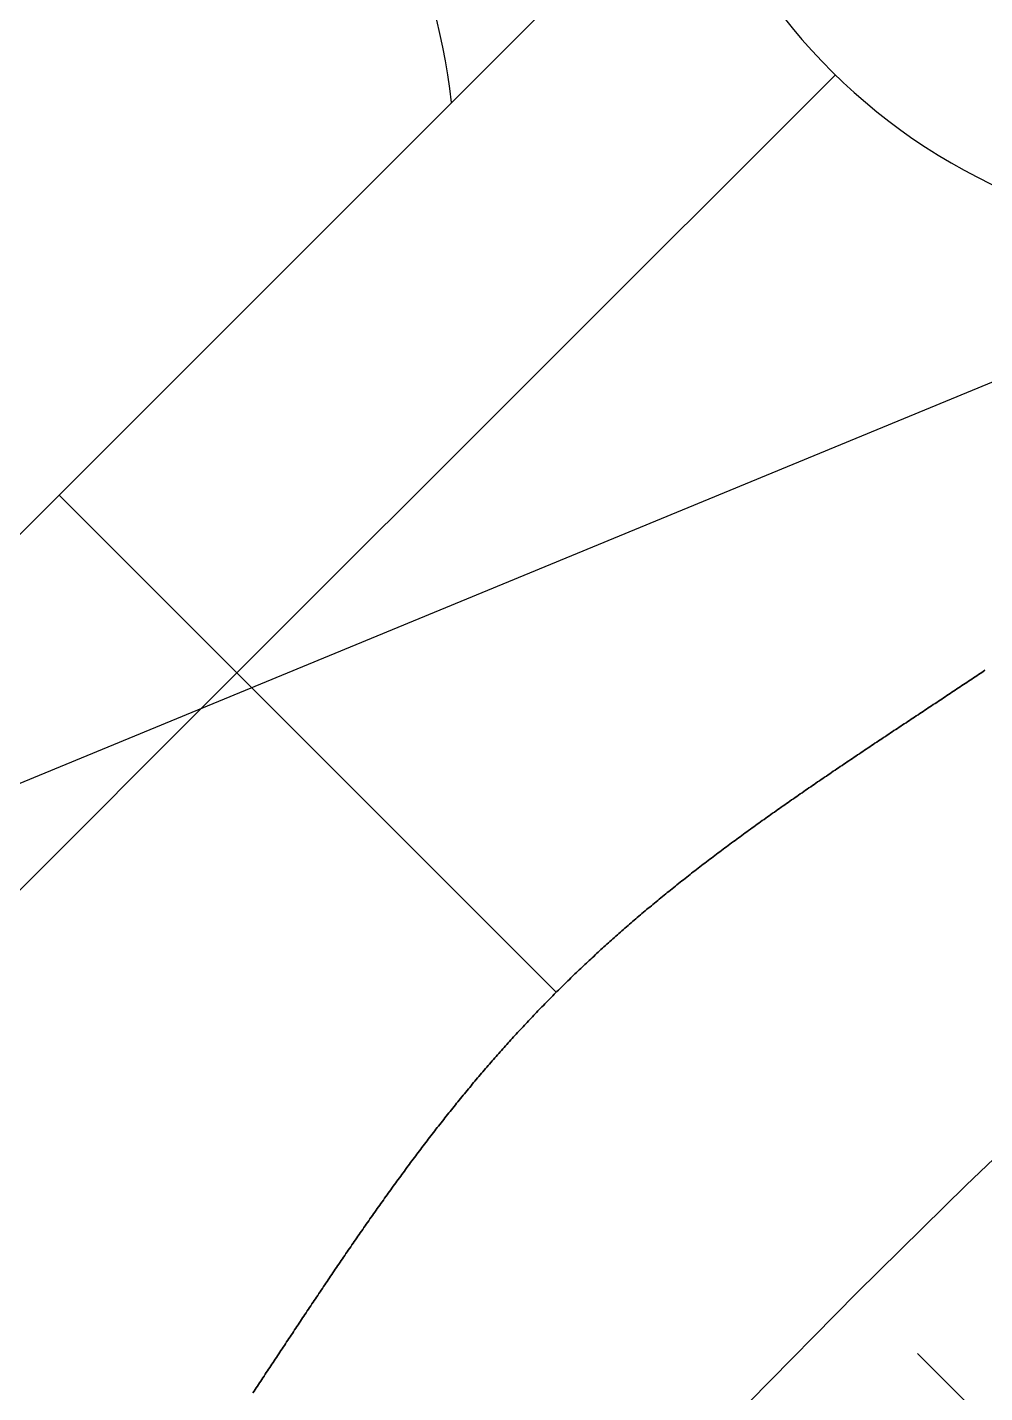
# Model space of a CAD drawing. Extents: x -59 to 146, y -79 to 32.
# Drawn here: x -23.629 to -20.841, y 20.922 to 24.899 of the extents above; entities that cross this region are included whole.
import ezdxf

# ---------------------------------------------------------------- set-up
doc = ezdxf.new("R2010")
doc.units = 0
doc.linetypes.add('CENTER', pattern=[50.8, 31.75, -6.35, 6.35, -6.35])
doc.linetypes.add('DASHED', pattern=[19.05, 12.7, -6.35])
doc.layers.get('0').update_dxf_attribs({"linetype": 'CONTINUOUS'})
doc.layers.add('CENTER', color=1, linetype='CENTER')

msp = doc.modelspace()

# ---------------------------------------------------------------- linework, layer by layer
at = {"color": 7, "linetype": 'CONTINUOUS'}
for p, q in [((-21.684, 25.3885), (-25.3885, 21.684)), ((-23.0186, 23.0186), (-21.2756, 24.7599)), ((-23.5363, 23.5363), (-22.0885, 22.0885, 3.0882)), ((-23.0186, 23.0186), (-24.7599, 21.2756))]:
    msp.add_line(p, q, dxfattribs=at)
at = {"color": 3, "linetype": 'DASHED'}
msp.add_line((-25.7444, 21.8345), (-19.7523, 24.3049), dxfattribs=at)
at = {"color": 7}
for points in [[(-20.8403, 23.0262, -3.0882), (-20.845, 23.023, -3.0882), (-20.8498, 23.0199, -3.0882), (-20.8546, 23.0167, -3.0882), (-20.8593, 23.0135, -3.0882), (-20.8641, 23.0103, -3.0882), (-20.8689, 23.0071, -3.0882), (-20.8737, 23.0039, -3.0882), (-20.8785, 23.0007, -3.0882), (-20.8833, 22.9975, -3.0882), (-20.8882, 22.9942, -3.0882), (-20.893, 22.991, -3.0882), (-20.8978, 22.9878, -3.0882), (-20.9026, 22.9846, -3.0882), (-20.9075, 22.9814, -3.0882), (-20.9123, 22.9782, -3.0882), (-20.9172, 22.9749, -3.0882), (-20.9221, 22.9717, -3.0882), (-20.9269, 22.9685, -3.0882), (-20.9318, 22.9652, -3.0882), (-20.9367, 22.962, -3.0882), (-20.9415, 22.9588, -3.0882), (-20.9464, 22.9555, -3.0882), (-20.9513, 22.9523, -3.0882), (-20.9562, 22.949, -3.0882), (-20.9611, 22.9458, -3.0882), (-20.966, 22.9425, -3.0882), (-20.9709, 22.9393, -3.0882), (-20.9759, 22.936, -3.0882), (-20.9808, 22.9328, -3.0882), (-20.9857, 22.9295, -3.0882), (-20.9906, 22.9262, -3.0882), (-20.9956, 22.923, -3.0882), (-21.0005, 22.9197, -3.0882), (-21.0055, 22.9164, -3.0882), (-21.0104, 22.9131, -3.0882), (-21.0154, 22.9099, -3.0882), (-21.0203, 22.9066, -3.0882), (-21.0253, 22.9033, -3.0882), (-21.0302, 22.9, -3.0882), (-21.0352, 22.8967, -3.0882), (-21.0402, 22.8934, -3.0882), (-21.0452, 22.8901, -3.0882), (-21.0501, 22.8868, -3.0882), (-21.0551, 22.8835, -3.0882), (-21.0601, 22.8802, -3.0882), (-21.0651, 22.8769, -3.0882), (-21.0701, 22.8736, -3.0882), (-21.0751, 22.8703, -3.0882), (-21.0801, 22.867, -3.0882), (-21.0851, 22.8637, -3.0882), (-21.0901, 22.8603, -3.0882), (-21.0951, 22.857, -3.0882), (-21.1001, 22.8537, -3.0882), (-21.1051, 22.8504, -3.0882), (-21.1102, 22.847, -3.0882), (-21.1152, 22.8437, -3.0882), (-21.1202, 22.8404, -3.0882), (-21.1252, 22.837, -3.0882), (-21.1303, 22.8337, -3.0882), (-21.1353, 22.8303, -3.0882), (-21.1403, 22.827, -3.0882), (-21.1454, 22.8236, -3.0882), (-21.1504, 22.8203, -3.0882), (-21.1554, 22.8169, -3.0882), (-21.1605, 22.8135, -3.0882), (-21.1655, 22.8102, -3.0882), (-21.1706, 22.8068, -3.0882), (-21.1756, 22.8034, -3.0882), (-21.1807, 22.8001, -3.0882), (-21.1857, 22.7967, -3.0882), (-21.1908, 22.7933, -3.0882), (-21.1958, 22.7899, -3.0882), (-21.2009, 22.7865, -3.0882), (-21.2059, 22.7832, -3.0882), (-21.211, 22.7798, -3.0882), (-21.216, 22.7764, -3.0882), (-21.2211, 22.773, -3.0882), (-21.2261, 22.7696, -3.0882), (-21.2312, 22.7662, -3.0882), (-21.2363, 22.7628, -3.0882), (-21.2413, 22.7594, -3.0882), (-21.2464, 22.7559, -3.0882), (-21.2515, 22.7525, -3.0882), (-21.2565, 22.7491, -3.0882), (-21.2616, 22.7457, -3.0882), (-21.2666, 22.7423, -3.0882), (-21.2717, 22.7388, -3.0882), (-21.2768, 22.7354, -3.0882), (-21.2818, 22.732, -3.0882), (-21.2869, 22.7285, -3.0882), (-21.292, 22.7251, -3.0882), (-21.297, 22.7217, -3.0882), (-21.3021, 22.7182, -3.0882), (-21.3071, 22.7148, -3.0882), (-21.3122, 22.7113, -3.0882), (-21.3173, 22.7078, -3.0882), (-21.3223, 22.7044, -3.0882), (-21.3274, 22.7009, -3.0882), (-21.3325, 22.6975, -3.0882), (-21.3375, 22.694, -3.0882), (-21.3426, 22.6905, -3.0882), (-21.3476, 22.687, -3.0882), (-21.3527, 22.6836, -3.0882), (-21.3577, 22.6801, -3.0882), (-21.3628, 22.6766, -3.0882), (-21.3678, 22.6731, -3.0882), (-21.3729, 22.6696, -3.0882), (-21.3779, 22.6661, -3.0882), (-21.383, 22.6626, -3.0882), (-21.388, 22.6591, -3.0882), (-21.3931, 22.6556, -3.0882), (-21.3981, 22.6521, -3.0882), (-21.4032, 22.6486, -3.0882), (-21.4082, 22.6451, -3.0882), (-21.4132, 22.6416, -3.0882), (-21.4183, 22.638, -3.0882), (-21.4233, 22.6345, -3.0882), (-21.4283, 22.631, -3.0882), (-21.4334, 22.6275, -3.0882), (-21.4384, 22.6239, -3.0882), (-21.4434, 22.6204, -3.0882), (-21.4484, 22.6169, -3.0882), (-21.4535, 22.6133, -3.0882), (-21.4585, 22.6098, -3.0882), (-21.4635, 22.6062, -3.0882), (-21.4685, 22.6027, -3.0882), (-21.4735, 22.5991, -3.0882), (-21.4785, 22.5955, -3.0882), (-21.4835, 22.592, -3.0882), (-21.4885, 22.5884, -3.0882), (-21.4935, 22.5848, -3.0882), (-21.4985, 22.5812, -3.0882), (-21.5035, 22.5777, -3.0882), (-21.5084, 22.5741, -3.0882), (-21.5134, 22.5705, -3.0882), (-21.5184, 22.5669, -3.0882), (-21.5234, 22.5633, -3.0882), (-21.5283, 22.5597, -3.0882), (-21.5333, 22.5561, -3.0882), (-21.5383, 22.5525, -3.0882), (-21.5432, 22.5489, -3.0882), (-21.5482, 22.5453, -3.0882), (-21.5531, 22.5416, -3.0882), (-21.558, 22.538, -3.0882), (-21.563, 22.5344, -3.0882), (-21.5679, 22.5308, -3.0882), (-21.5728, 22.5271, -3.0882), (-21.5778, 22.5235, -3.0882), (-21.5827, 22.5198, -3.0882), (-21.5876, 22.5162, -3.0882), (-21.5925, 22.5125, -3.0882), (-21.5974, 22.5089, -3.0882), (-21.6023, 22.5052, -3.0882), (-21.6072, 22.5016, -3.0882), (-21.6121, 22.4979, -3.0882), (-21.617, 22.4942, -3.0882), (-21.6218, 22.4906, -3.0882), (-21.6267, 22.4869, -3.0882), (-21.6316, 22.4832, -3.0882), (-21.6364, 22.4795, -3.0882), (-21.6413, 22.4758, -3.0882), (-21.6461, 22.4721, -3.0882), (-21.651, 22.4685, -3.0882), (-21.6558, 22.4648, -3.0882), (-21.6606, 22.4611, -3.0882), (-21.6655, 22.4573, -3.0882), (-21.6703, 22.4536, -3.0882), (-21.6751, 22.4499, -3.0882), (-21.6799, 22.4462, -3.0882), (-21.6847, 22.4425, -3.0882), (-21.6895, 22.4388, -3.0882), (-21.6943, 22.435, -3.0882), (-21.699, 22.4313, -3.0882), (-21.7038, 22.4276, -3.0882), (-21.7086, 22.4238, -3.0882), (-21.7133, 22.4201, -3.0882), (-21.7181, 22.4163, -3.0882), (-21.7228, 22.4126, -3.0882), (-21.7276, 22.4088, -3.0882), (-21.7323, 22.4051, -3.0882), (-21.737, 22.4013, -3.0882), (-21.7417, 22.3975, -3.0882), (-21.7464, 22.3938, -3.0882), (-21.7512, 22.39, -3.0882), (-21.7558, 22.3862, -3.0882), (-21.7605, 22.3824, -3.0882), (-21.7652, 22.3787, -3.0882), (-21.7699, 22.3749, -3.0882), (-21.7745, 22.3711, -3.0882), (-21.7792, 22.3673, -3.0882), (-21.7838, 22.3635, -3.0882), (-21.7885, 22.3597, -3.0882), (-21.7931, 22.3559, -3.0882), (-21.7977, 22.3521, -3.0882), (-21.8023, 22.3483, -3.0882), (-21.807, 22.3444, -3.0882), (-21.8116, 22.3406, -3.0882), (-21.8161, 22.3368, -3.0882), (-21.8207, 22.333, -3.0882), (-21.8253, 22.3291, -3.0882), (-21.8299, 22.3253, -3.0882), (-21.8344, 22.3215, -3.0882), (-21.839, 22.3176, -3.0882), (-21.8435, 22.3138, -3.0882), (-21.848, 22.3099, -3.0882), (-21.8525, 22.3061, -3.0882), (-21.8571, 22.3022, -3.0882), (-21.8616, 22.2984, -3.0882), (-21.8661, 22.2945, -3.0882), (-21.8705, 22.2906, -3.0882), (-21.875, 22.2868, -3.0882), (-21.8795, 22.2829, -3.0882), (-21.8839, 22.279, -3.0882), (-21.8884, 22.2751, -3.0882), (-21.8928, 22.2713, -3.0882), (-21.8973, 22.2674, -3.0882), (-21.9017, 22.2635, -3.0882), (-21.9061, 22.2596, -3.0882), (-21.9105, 22.2557, -3.0882), (-21.9149, 22.2518, -3.0882), (-21.9193, 22.2479, -3.0882), (-21.9236, 22.244, -3.0882), (-21.928, 22.2401, -3.0882), (-21.9324, 22.2362, -3.0882), (-21.9367, 22.2323, -3.0882), (-21.941, 22.2284, -3.0882), (-21.9454, 22.2245, -3.0882), (-21.9497, 22.2206, -3.0882), (-21.954, 22.2167, -3.0882), (-21.9583, 22.2128, -3.0882), (-21.9626, 22.2088, -3.0882), (-21.9669, 22.2049, -3.0882), (-21.9711, 22.201, -3.0882), (-21.9754, 22.1971, -3.0882), (-21.9796, 22.1931, -3.0882), (-21.9839, 22.1892, -3.0882), (-21.9881, 22.1853, -3.0882), (-21.9923, 22.1814, -3.0882), (-21.9965, 22.1774, -3.0882), (-22.0007, 22.1735, -3.0882), (-22.0049, 22.1695, -3.0882), (-22.0091, 22.1656, -3.0882), (-22.0133, 22.1617, -3.0882), (-22.0174, 22.1577, -3.0882), (-22.0216, 22.1538, -3.0882), (-22.0257, 22.1498, -3.0882), (-22.0298, 22.1459, -3.0882), (-22.034, 22.1419, -3.0882), (-22.0381, 22.138, -3.0882), (-22.0422, 22.134, -3.0882), (-22.0462, 22.1301, -3.0882), (-22.0503, 22.1261, -3.0882), (-22.0544, 22.1222, -3.0882), (-22.0584, 22.1182, -3.0882), (-22.0625, 22.1142, -3.0882), (-22.0665, 22.1103, -3.0882), (-22.0705, 22.1063, -3.0882), (-22.0745, 22.1024, -3.0882), (-22.0785, 22.0984, -3.0882), (-22.0825, 22.0944, -3.0882), (-22.0865, 22.0905, -3.0882), (-22.0905, 22.0865, -3.0882), (-22.0944, 22.0825, -3.0882), (-22.0984, 22.0785, -3.0882), (-22.1024, 22.0745, -3.0882), (-22.1063, 22.0705, -3.0882), (-22.1103, 22.0665, -3.0882), (-22.1142, 22.0625, -3.0882), (-22.1182, 22.0584, -3.0882), (-22.1222, 22.0544, -3.0882), (-22.1261, 22.0503, -3.0882), (-22.1301, 22.0462, -3.0882), (-22.134, 22.0422, -3.0882), (-22.138, 22.0381, -3.0882), (-22.1419, 22.034, -3.0882), (-22.1459, 22.0298, -3.0882), (-22.1498, 22.0257, -3.0882), (-22.1538, 22.0216, -3.0882), (-22.1577, 22.0174, -3.0882), (-22.1617, 22.0133, -3.0882), (-22.1656, 22.0091, -3.0882), (-22.1695, 22.0049, -3.0882), (-22.1735, 22.0007, -3.0882), (-22.1774, 21.9965, -3.0882), (-22.1814, 21.9923, -3.0882), (-22.1853, 21.9881, -3.0882), (-22.1892, 21.9839, -3.0882), (-22.1931, 21.9796, -3.0882), (-22.1971, 21.9754, -3.0882), (-22.201, 21.9711, -3.0882), (-22.2049, 21.9669, -3.0882), (-22.2088, 21.9626, -3.0882), (-22.2128, 21.9583, -3.0882), (-22.2167, 21.954, -3.0882), (-22.2206, 21.9497, -3.0882), (-22.2245, 21.9454, -3.0882), (-22.2284, 21.941, -3.0882), (-22.2323, 21.9367, -3.0882), (-22.2362, 21.9324, -3.0882), (-22.2401, 21.928, -3.0882), (-22.244, 21.9236, -3.0882), (-22.2479, 21.9193, -3.0882), (-22.2518, 21.9149, -3.0882), (-22.2557, 21.9105, -3.0882), (-22.2596, 21.9061, -3.0882), (-22.2635, 21.9017, -3.0882), (-22.2674, 21.8973, -3.0882), (-22.2713, 21.8928, -3.0882), (-22.2751, 21.8884, -3.0882), (-22.279, 21.8839, -3.0882), (-22.2829, 21.8795, -3.0882), (-22.2868, 21.875, -3.0882), (-22.2906, 21.8705, -3.0882), (-22.2945, 21.8661, -3.0882), (-22.2984, 21.8616, -3.0882), (-22.3022, 21.8571, -3.0882), (-22.3061, 21.8525, -3.0882), (-22.3099, 21.848, -3.0882), (-22.3138, 21.8435, -3.0882), (-22.3176, 21.839, -3.0882), (-22.3215, 21.8344, -3.0882), (-22.3253, 21.8299, -3.0882), (-22.3291, 21.8253, -3.0882), (-22.333, 21.8207, -3.0882), (-22.3368, 21.8161, -3.0882), (-22.3406, 21.8116, -3.0882), (-22.3444, 21.807, -3.0882), (-22.3483, 21.8023, -3.0882), (-22.3521, 21.7977, -3.0882), (-22.3559, 21.7931, -3.0882), (-22.3597, 21.7885, -3.0882), (-22.3635, 21.7838, -3.0882), (-22.3673, 21.7792, -3.0882), (-22.3711, 21.7745, -3.0882), (-22.3749, 21.7699, -3.0882), (-22.3787, 21.7652, -3.0882), (-22.3824, 21.7605, -3.0882), (-22.3862, 21.7558, -3.0882), (-22.39, 21.7512, -3.0882), (-22.3938, 21.7464, -3.0882), (-22.3975, 21.7417, -3.0882), (-22.4013, 21.737, -3.0882), (-22.4051, 21.7323, -3.0882), (-22.4088, 21.7276, -3.0882), (-22.4126, 21.7228, -3.0882), (-22.4163, 21.7181, -3.0882), (-22.4201, 21.7133, -3.0882), (-22.4238, 21.7086, -3.0882), (-22.4276, 21.7038, -3.0882), (-22.4313, 21.699, -3.0882), (-22.435, 21.6943, -3.0882), (-22.4388, 21.6895, -3.0882), (-22.4425, 21.6847, -3.0882), (-22.4462, 21.6799, -3.0882), (-22.4499, 21.6751, -3.0882), (-22.4536, 21.6703, -3.0882), (-22.4573, 21.6655, -3.0882), (-22.4611, 21.6606, -3.0882), (-22.4648, 21.6558, -3.0882), (-22.4685, 21.651, -3.0882), (-22.4721, 21.6461, -3.0882), (-22.4758, 21.6413, -3.0882), (-22.4795, 21.6364, -3.0882), (-22.4832, 21.6316, -3.0882), (-22.4869, 21.6267, -3.0882), (-22.4906, 21.6218, -3.0882), (-22.4942, 21.617, -3.0882), (-22.4979, 21.6121, -3.0882), (-22.5016, 21.6072, -3.0882), (-22.5052, 21.6023, -3.0882), (-22.5089, 21.5974, -3.0882), (-22.5125, 21.5925, -3.0882), (-22.5162, 21.5876, -3.0882), (-22.5198, 21.5827, -3.0882), (-22.5235, 21.5778, -3.0882), (-22.5271, 21.5728, -3.0882), (-22.5308, 21.5679, -3.0882), (-22.5344, 21.563, -3.0882), (-22.538, 21.558, -3.0882), (-22.5416, 21.5531, -3.0882), (-22.5453, 21.5482, -3.0882), (-22.5489, 21.5432, -3.0882), (-22.5525, 21.5383, -3.0882), (-22.5561, 21.5333, -3.0882), (-22.5597, 21.5283, -3.0882), (-22.5633, 21.5234, -3.0882), (-22.5669, 21.5184, -3.0882), (-22.5705, 21.5134, -3.0882), (-22.5741, 21.5084, -3.0882), (-22.5777, 21.5035, -3.0882), (-22.5812, 21.4985, -3.0882), (-22.5848, 21.4935, -3.0882), (-22.5884, 21.4885, -3.0882), (-22.592, 21.4835, -3.0882), (-22.5955, 21.4785, -3.0882), (-22.5991, 21.4735, -3.0882), (-22.6027, 21.4685, -3.0882), (-22.6062, 21.4635, -3.0882), (-22.6098, 21.4585, -3.0882), (-22.6133, 21.4535, -3.0882), (-22.6169, 21.4484, -3.0882), (-22.6204, 21.4434, -3.0882), (-22.6239, 21.4384, -3.0882), (-22.6275, 21.4334, -3.0882), (-22.631, 21.4283, -3.0882), (-22.6345, 21.4233, -3.0882), (-22.638, 21.4183, -3.0882), (-22.6416, 21.4132, -3.0882), (-22.6451, 21.4082, -3.0882), (-22.6486, 21.4032, -3.0882), (-22.6521, 21.3981, -3.0882), (-22.6556, 21.3931, -3.0882), (-22.6591, 21.388, -3.0882), (-22.6626, 21.383, -3.0882), (-22.6661, 21.3779, -3.0882), (-22.6696, 21.3729, -3.0882), (-22.6731, 21.3678, -3.0882), (-22.6766, 21.3628, -3.0882), (-22.6801, 21.3577, -3.0882), (-22.6836, 21.3527, -3.0882), (-22.687, 21.3476, -3.0882), (-22.6905, 21.3426, -3.0882), (-22.694, 21.3375, -3.0882), (-22.6975, 21.3325, -3.0882), (-22.7009, 21.3274, -3.0882), (-22.7044, 21.3223, -3.0882), (-22.7078, 21.3173, -3.0882), (-22.7113, 21.3122, -3.0882), (-22.7148, 21.3071, -3.0882), (-22.7182, 21.3021, -3.0882), (-22.7217, 21.297, -3.0882), (-22.7251, 21.292, -3.0882), (-22.7285, 21.2869, -3.0882), (-22.732, 21.2818, -3.0882), (-22.7354, 21.2768, -3.0882), (-22.7388, 21.2717, -3.0882), (-22.7423, 21.2666, -3.0882), (-22.7457, 21.2616, -3.0882), (-22.7491, 21.2565, -3.0882), (-22.7525, 21.2515, -3.0882), (-22.7559, 21.2464, -3.0882), (-22.7594, 21.2413, -3.0882), (-22.7628, 21.2363, -3.0882), (-22.7662, 21.2312, -3.0882), (-22.7696, 21.2261, -3.0882), (-22.773, 21.2211, -3.0882), (-22.7764, 21.216, -3.0882), (-22.7798, 21.211, -3.0882), (-22.7832, 21.2059, -3.0882), (-22.7865, 21.2009, -3.0882), (-22.7899, 21.1958, -3.0882), (-22.7933, 21.1908, -3.0882), (-22.7967, 21.1857, -3.0882), (-22.8001, 21.1807, -3.0882), (-22.8034, 21.1756, -3.0882), (-22.8068, 21.1706, -3.0882), (-22.8102, 21.1655, -3.0882), (-22.8135, 21.1605, -3.0882), (-22.8169, 21.1554, -3.0882), (-22.8203, 21.1504, -3.0882), (-22.8236, 21.1454, -3.0882), (-22.827, 21.1403, -3.0882), (-22.8303, 21.1353, -3.0882), (-22.8337, 21.1303, -3.0882), (-22.837, 21.1252, -3.0882), (-22.8404, 21.1202, -3.0882), (-22.8437, 21.1152, -3.0882), (-22.847, 21.1102, -3.0882), (-22.8504, 21.1051, -3.0882), (-22.8537, 21.1001, -3.0882), (-22.857, 21.0951, -3.0882), (-22.8603, 21.0901, -3.0882), (-22.8637, 21.0851, -3.0882), (-22.867, 21.0801, -3.0882), (-22.8703, 21.0751, -3.0882), (-22.8736, 21.0701, -3.0882), (-22.8769, 21.0651, -3.0882), (-22.8802, 21.0601, -3.0882), (-22.8835, 21.0551, -3.0882), (-22.8868, 21.0501, -3.0882), (-22.8901, 21.0452, -3.0882), (-22.8934, 21.0402, -3.0882), (-22.8967, 21.0352, -3.0882), (-22.9, 21.0302, -3.0882), (-22.9033, 21.0253, -3.0882), (-22.9066, 21.0203, -3.0882), (-22.9099, 21.0154, -3.0882), (-22.9131, 21.0104, -3.0882), (-22.9164, 21.0055, -3.0882), (-22.9197, 21.0005, -3.0882), (-22.923, 20.9956, -3.0882), (-22.9262, 20.9906, -3.0882), (-22.9295, 20.9857, -3.0882), (-22.9328, 20.9808, -3.0882), (-22.936, 20.9759, -3.0882), (-22.9393, 20.9709, -3.0882), (-22.9425, 20.966, -3.0882), (-22.9458, 20.9611, -3.0882), (-22.949, 20.9562, -3.0882), (-22.9523, 20.9513, -3.0882), (-22.9555, 20.9464, -3.0882), (-22.9588, 20.9415, -3.0882), (-22.962, 20.9367, -3.0882), (-22.9652, 20.9318, -3.0882), (-22.9685, 20.9269, -3.0882), (-22.9717, 20.9221, -3.0882)], [(-22.9717, 20.9221, 3.0882), (-22.9685, 20.9269, 3.0882), (-22.9652, 20.9318, 3.0882), (-22.962, 20.9367, 3.0882), (-22.9588, 20.9415, 3.0882), (-22.9555, 20.9464, 3.0882), (-22.9523, 20.9513, 3.0882), (-22.949, 20.9562, 3.0882), (-22.9458, 20.9611, 3.0882), (-22.9425, 20.966, 3.0882), (-22.9393, 20.9709, 3.0882), (-22.936, 20.9759, 3.0882), (-22.9328, 20.9808, 3.0882), (-22.9295, 20.9857, 3.0882), (-22.9262, 20.9906, 3.0882), (-22.923, 20.9956, 3.0882), (-22.9197, 21.0005, 3.0882), (-22.9164, 21.0055, 3.0882), (-22.9131, 21.0104, 3.0882), (-22.9099, 21.0154, 3.0882), (-22.9066, 21.0203, 3.0882), (-22.9033, 21.0253, 3.0882), (-22.9, 21.0302, 3.0882), (-22.8967, 21.0352, 3.0882), (-22.8934, 21.0402, 3.0882), (-22.8901, 21.0452, 3.0882), (-22.8868, 21.0501, 3.0882), (-22.8835, 21.0551, 3.0882), (-22.8802, 21.0601, 3.0882), (-22.8769, 21.0651, 3.0882), (-22.8736, 21.0701, 3.0882), (-22.8703, 21.0751, 3.0882), (-22.867, 21.0801, 3.0882), (-22.8637, 21.0851, 3.0882), (-22.8603, 21.0901, 3.0882), (-22.857, 21.0951, 3.0882), (-22.8537, 21.1001, 3.0882), (-22.8504, 21.1051, 3.0882), (-22.847, 21.1102, 3.0882), (-22.8437, 21.1152, 3.0882), (-22.8404, 21.1202, 3.0882), (-22.837, 21.1252, 3.0882), (-22.8337, 21.1303, 3.0882), (-22.8303, 21.1353, 3.0882), (-22.827, 21.1403, 3.0882), (-22.8236, 21.1454, 3.0882), (-22.8203, 21.1504, 3.0882), (-22.8169, 21.1554, 3.0882), (-22.8135, 21.1605, 3.0882), (-22.8102, 21.1655, 3.0882), (-22.8068, 21.1706, 3.0882), (-22.8034, 21.1756, 3.0882), (-22.8001, 21.1807, 3.0882), (-22.7967, 21.1857, 3.0882), (-22.7933, 21.1908, 3.0882), (-22.7899, 21.1958, 3.0882), (-22.7865, 21.2009, 3.0882), (-22.7832, 21.2059, 3.0882), (-22.7798, 21.211, 3.0882), (-22.7764, 21.216, 3.0882), (-22.773, 21.2211, 3.0882), (-22.7696, 21.2261, 3.0882), (-22.7662, 21.2312, 3.0882), (-22.7628, 21.2363, 3.0882), (-22.7594, 21.2413, 3.0882), (-22.7559, 21.2464, 3.0882), (-22.7525, 21.2515, 3.0882), (-22.7491, 21.2565, 3.0882), (-22.7457, 21.2616, 3.0882), (-22.7423, 21.2666, 3.0882), (-22.7388, 21.2717, 3.0882), (-22.7354, 21.2768, 3.0882), (-22.732, 21.2818, 3.0882), (-22.7285, 21.2869, 3.0882), (-22.7251, 21.292, 3.0882), (-22.7217, 21.297, 3.0882), (-22.7182, 21.3021, 3.0882), (-22.7148, 21.3071, 3.0882), (-22.7113, 21.3122, 3.0882), (-22.7078, 21.3173, 3.0882), (-22.7044, 21.3223, 3.0882), (-22.7009, 21.3274, 3.0882), (-22.6975, 21.3325, 3.0882), (-22.694, 21.3375, 3.0882), (-22.6905, 21.3426, 3.0882), (-22.687, 21.3476, 3.0882), (-22.6836, 21.3527, 3.0882), (-22.6801, 21.3577, 3.0882), (-22.6766, 21.3628, 3.0882), (-22.6731, 21.3678, 3.0882), (-22.6696, 21.3729, 3.0882), (-22.6661, 21.3779, 3.0882), (-22.6626, 21.383, 3.0882), (-22.6591, 21.388, 3.0882), (-22.6556, 21.3931, 3.0882), (-22.6521, 21.3981, 3.0882), (-22.6486, 21.4032, 3.0882), (-22.6451, 21.4082, 3.0882), (-22.6416, 21.4132, 3.0882), (-22.638, 21.4183, 3.0882), (-22.6345, 21.4233, 3.0882), (-22.631, 21.4283, 3.0882), (-22.6275, 21.4334, 3.0882), (-22.6239, 21.4384, 3.0882), (-22.6204, 21.4434, 3.0882), (-22.6169, 21.4484, 3.0882), (-22.6133, 21.4535, 3.0882), (-22.6098, 21.4585, 3.0882), (-22.6062, 21.4635, 3.0882), (-22.6027, 21.4685, 3.0882), (-22.5991, 21.4735, 3.0882), (-22.5955, 21.4785, 3.0882), (-22.592, 21.4835, 3.0882), (-22.5884, 21.4885, 3.0882), (-22.5848, 21.4935, 3.0882), (-22.5812, 21.4985, 3.0882), (-22.5777, 21.5035, 3.0882), (-22.5741, 21.5084, 3.0882), (-22.5705, 21.5134, 3.0882), (-22.5669, 21.5184, 3.0882), (-22.5633, 21.5234, 3.0882), (-22.5597, 21.5283, 3.0882), (-22.5561, 21.5333, 3.0882), (-22.5525, 21.5383, 3.0882), (-22.5489, 21.5432, 3.0882), (-22.5453, 21.5482, 3.0882), (-22.5416, 21.5531, 3.0882), (-22.538, 21.558, 3.0882), (-22.5344, 21.563, 3.0882), (-22.5308, 21.5679, 3.0882), (-22.5271, 21.5728, 3.0882), (-22.5235, 21.5778, 3.0882), (-22.5198, 21.5827, 3.0882), (-22.5162, 21.5876, 3.0882), (-22.5125, 21.5925, 3.0882), (-22.5089, 21.5974, 3.0882), (-22.5052, 21.6023, 3.0882), (-22.5016, 21.6072, 3.0882), (-22.4979, 21.6121, 3.0882), (-22.4942, 21.617, 3.0882), (-22.4906, 21.6218, 3.0882), (-22.4869, 21.6267, 3.0882), (-22.4832, 21.6316, 3.0882), (-22.4795, 21.6364, 3.0882), (-22.4758, 21.6413, 3.0882), (-22.4721, 21.6461, 3.0882), (-22.4685, 21.651, 3.0882), (-22.4648, 21.6558, 3.0882), (-22.4611, 21.6606, 3.0882), (-22.4573, 21.6655, 3.0882), (-22.4536, 21.6703, 3.0882), (-22.4499, 21.6751, 3.0882), (-22.4462, 21.6799, 3.0882), (-22.4425, 21.6847, 3.0882), (-22.4388, 21.6895, 3.0882), (-22.435, 21.6943, 3.0882), (-22.4313, 21.699, 3.0882), (-22.4276, 21.7038, 3.0882), (-22.4238, 21.7086, 3.0882), (-22.4201, 21.7133, 3.0882), (-22.4163, 21.7181, 3.0882), (-22.4126, 21.7228, 3.0882), (-22.4088, 21.7276, 3.0882), (-22.4051, 21.7323, 3.0882), (-22.4013, 21.737, 3.0882), (-22.3975, 21.7417, 3.0882), (-22.3938, 21.7464, 3.0882), (-22.39, 21.7512, 3.0882), (-22.3862, 21.7558, 3.0882), (-22.3824, 21.7605, 3.0882), (-22.3787, 21.7652, 3.0882), (-22.3749, 21.7699, 3.0882), (-22.3711, 21.7745, 3.0882), (-22.3673, 21.7792, 3.0882), (-22.3635, 21.7838, 3.0882), (-22.3597, 21.7885, 3.0882), (-22.3559, 21.7931, 3.0882), (-22.3521, 21.7977, 3.0882), (-22.3483, 21.8023, 3.0882), (-22.3444, 21.807, 3.0882), (-22.3406, 21.8116, 3.0882), (-22.3368, 21.8161, 3.0882), (-22.333, 21.8207, 3.0882), (-22.3291, 21.8253, 3.0882), (-22.3253, 21.8299, 3.0882), (-22.3215, 21.8344, 3.0882), (-22.3176, 21.839, 3.0882), (-22.3138, 21.8435, 3.0882), (-22.3099, 21.848, 3.0882), (-22.3061, 21.8525, 3.0882), (-22.3022, 21.8571, 3.0882), (-22.2984, 21.8616, 3.0882), (-22.2945, 21.8661, 3.0882), (-22.2906, 21.8705, 3.0882), (-22.2868, 21.875, 3.0882), (-22.2829, 21.8795, 3.0882), (-22.279, 21.8839, 3.0882), (-22.2751, 21.8884, 3.0882), (-22.2713, 21.8928, 3.0882), (-22.2674, 21.8973, 3.0882), (-22.2635, 21.9017, 3.0882), (-22.2596, 21.9061, 3.0882), (-22.2557, 21.9105, 3.0882), (-22.2518, 21.9149, 3.0882), (-22.2479, 21.9193, 3.0882), (-22.244, 21.9236, 3.0882), (-22.2401, 21.928, 3.0882), (-22.2362, 21.9324, 3.0882), (-22.2323, 21.9367, 3.0882), (-22.2284, 21.941, 3.0882), (-22.2245, 21.9454, 3.0882), (-22.2206, 21.9497, 3.0882), (-22.2167, 21.954, 3.0882), (-22.2128, 21.9583, 3.0882), (-22.2088, 21.9626, 3.0882), (-22.2049, 21.9669, 3.0882), (-22.201, 21.9711, 3.0882), (-22.1971, 21.9754, 3.0882), (-22.1931, 21.9796, 3.0882), (-22.1892, 21.9839, 3.0882), (-22.1853, 21.9881, 3.0882), (-22.1814, 21.9923, 3.0882), (-22.1774, 21.9965, 3.0882), (-22.1735, 22.0007, 3.0882), (-22.1695, 22.0049, 3.0882), (-22.1656, 22.0091, 3.0882), (-22.1617, 22.0133, 3.0882), (-22.1577, 22.0174, 3.0882), (-22.1538, 22.0216, 3.0882), (-22.1498, 22.0257, 3.0882), (-22.1459, 22.0298, 3.0882), (-22.1419, 22.034, 3.0882), (-22.138, 22.0381, 3.0882), (-22.134, 22.0422, 3.0882), (-22.1301, 22.0462, 3.0882), (-22.1261, 22.0503, 3.0882), (-22.1222, 22.0544, 3.0882), (-22.1182, 22.0584, 3.0882), (-22.1142, 22.0625, 3.0882), (-22.1103, 22.0665, 3.0882), (-22.1063, 22.0705, 3.0882), (-22.1024, 22.0745, 3.0882), (-22.0984, 22.0785, 3.0882), (-22.0944, 22.0825, 3.0882), (-22.0905, 22.0865, 3.0882), (-22.0865, 22.0905, 3.0882), (-22.0825, 22.0944, 3.0882), (-22.0785, 22.0984, 3.0882), (-22.0745, 22.1024, 3.0882), (-22.0705, 22.1063, 3.0882), (-22.0665, 22.1103, 3.0882), (-22.0625, 22.1142, 3.0882), (-22.0584, 22.1182, 3.0882), (-22.0544, 22.1222, 3.0882), (-22.0503, 22.1261, 3.0882), (-22.0462, 22.1301, 3.0882), (-22.0422, 22.134, 3.0882), (-22.0381, 22.138, 3.0882), (-22.034, 22.1419, 3.0882), (-22.0298, 22.1459, 3.0882), (-22.0257, 22.1498, 3.0882), (-22.0216, 22.1538, 3.0882), (-22.0174, 22.1577, 3.0882), (-22.0133, 22.1617, 3.0882), (-22.0091, 22.1656, 3.0882), (-22.0049, 22.1695, 3.0882), (-22.0007, 22.1735, 3.0882), (-21.9965, 22.1774, 3.0882), (-21.9923, 22.1814, 3.0882), (-21.9881, 22.1853, 3.0882), (-21.9839, 22.1892, 3.0882), (-21.9796, 22.1931, 3.0882), (-21.9754, 22.1971, 3.0882), (-21.9711, 22.201, 3.0882), (-21.9669, 22.2049, 3.0882), (-21.9626, 22.2088, 3.0882), (-21.9583, 22.2128, 3.0882), (-21.954, 22.2167, 3.0882), (-21.9497, 22.2206, 3.0882), (-21.9454, 22.2245, 3.0882), (-21.941, 22.2284, 3.0882), (-21.9367, 22.2323, 3.0882), (-21.9324, 22.2362, 3.0882), (-21.928, 22.2401, 3.0882), (-21.9236, 22.244, 3.0882), (-21.9193, 22.2479, 3.0882), (-21.9149, 22.2518, 3.0882), (-21.9105, 22.2557, 3.0882), (-21.9061, 22.2596, 3.0882), (-21.9017, 22.2635, 3.0882), (-21.8973, 22.2674, 3.0882), (-21.8928, 22.2713, 3.0882), (-21.8884, 22.2751, 3.0882), (-21.8839, 22.279, 3.0882), (-21.8795, 22.2829, 3.0882), (-21.875, 22.2868, 3.0882), (-21.8705, 22.2906, 3.0882), (-21.8661, 22.2945, 3.0882), (-21.8616, 22.2984, 3.0882), (-21.8571, 22.3022, 3.0882), (-21.8525, 22.3061, 3.0882), (-21.848, 22.3099, 3.0882), (-21.8435, 22.3138, 3.0882), (-21.839, 22.3176, 3.0882), (-21.8344, 22.3215, 3.0882), (-21.8299, 22.3253, 3.0882), (-21.8253, 22.3291, 3.0882), (-21.8207, 22.333, 3.0882), (-21.8161, 22.3368, 3.0882), (-21.8116, 22.3406, 3.0882), (-21.807, 22.3444, 3.0882), (-21.8023, 22.3483, 3.0882), (-21.7977, 22.3521, 3.0882), (-21.7931, 22.3559, 3.0882), (-21.7885, 22.3597, 3.0882), (-21.7838, 22.3635, 3.0882), (-21.7792, 22.3673, 3.0882), (-21.7745, 22.3711, 3.0882), (-21.7699, 22.3749, 3.0882), (-21.7652, 22.3787, 3.0882), (-21.7605, 22.3824, 3.0882), (-21.7558, 22.3862, 3.0882), (-21.7512, 22.39, 3.0882), (-21.7464, 22.3938, 3.0882), (-21.7417, 22.3975, 3.0882), (-21.737, 22.4013, 3.0882), (-21.7323, 22.4051, 3.0882), (-21.7276, 22.4088, 3.0882), (-21.7228, 22.4126, 3.0882), (-21.7181, 22.4163, 3.0882), (-21.7133, 22.4201, 3.0882), (-21.7086, 22.4238, 3.0882), (-21.7038, 22.4276, 3.0882), (-21.699, 22.4313, 3.0882), (-21.6943, 22.435, 3.0882), (-21.6895, 22.4388, 3.0882), (-21.6847, 22.4425, 3.0882), (-21.6799, 22.4462, 3.0882), (-21.6751, 22.4499, 3.0882), (-21.6703, 22.4536, 3.0882), (-21.6655, 22.4573, 3.0882), (-21.6606, 22.4611, 3.0882), (-21.6558, 22.4648, 3.0882), (-21.651, 22.4685, 3.0882), (-21.6461, 22.4721, 3.0882), (-21.6413, 22.4758, 3.0882), (-21.6364, 22.4795, 3.0882), (-21.6316, 22.4832, 3.0882), (-21.6267, 22.4869, 3.0882), (-21.6218, 22.4906, 3.0882), (-21.617, 22.4942, 3.0882), (-21.6121, 22.4979, 3.0882), (-21.6072, 22.5016, 3.0882), (-21.6023, 22.5052, 3.0882), (-21.5974, 22.5089, 3.0882), (-21.5925, 22.5125, 3.0882), (-21.5876, 22.5162, 3.0882), (-21.5827, 22.5198, 3.0882), (-21.5778, 22.5235, 3.0882), (-21.5728, 22.5271, 3.0882), (-21.5679, 22.5308, 3.0882), (-21.563, 22.5344, 3.0882), (-21.558, 22.538, 3.0882), (-21.5531, 22.5416, 3.0882), (-21.5482, 22.5453, 3.0882), (-21.5432, 22.5489, 3.0882), (-21.5383, 22.5525, 3.0882), (-21.5333, 22.5561, 3.0882), (-21.5283, 22.5597, 3.0882), (-21.5234, 22.5633, 3.0882), (-21.5184, 22.5669, 3.0882), (-21.5134, 22.5705, 3.0882), (-21.5084, 22.5741, 3.0882), (-21.5035, 22.5777, 3.0882), (-21.4985, 22.5812, 3.0882), (-21.4935, 22.5848, 3.0882), (-21.4885, 22.5884, 3.0882), (-21.4835, 22.592, 3.0882), (-21.4785, 22.5955, 3.0882), (-21.4735, 22.5991, 3.0882), (-21.4685, 22.6027, 3.0882), (-21.4635, 22.6062, 3.0882), (-21.4585, 22.6098, 3.0882), (-21.4535, 22.6133, 3.0882), (-21.4484, 22.6169, 3.0882), (-21.4434, 22.6204, 3.0882), (-21.4384, 22.6239, 3.0882), (-21.4334, 22.6275, 3.0882), (-21.4283, 22.631, 3.0882), (-21.4233, 22.6345, 3.0882), (-21.4183, 22.638, 3.0882), (-21.4132, 22.6416, 3.0882), (-21.4082, 22.6451, 3.0882), (-21.4032, 22.6486, 3.0882), (-21.3981, 22.6521, 3.0882), (-21.3931, 22.6556, 3.0882), (-21.388, 22.6591, 3.0882), (-21.383, 22.6626, 3.0882), (-21.3779, 22.6661, 3.0882), (-21.3729, 22.6696, 3.0882), (-21.3678, 22.6731, 3.0882), (-21.3628, 22.6766, 3.0882), (-21.3577, 22.6801, 3.0882), (-21.3527, 22.6836, 3.0882), (-21.3476, 22.687, 3.0882), (-21.3426, 22.6905, 3.0882), (-21.3375, 22.694, 3.0882), (-21.3325, 22.6975, 3.0882), (-21.3274, 22.7009, 3.0882), (-21.3223, 22.7044, 3.0882), (-21.3173, 22.7078, 3.0882), (-21.3122, 22.7113, 3.0882), (-21.3071, 22.7148, 3.0882), (-21.3021, 22.7182, 3.0882), (-21.297, 22.7217, 3.0882), (-21.292, 22.7251, 3.0882), (-21.2869, 22.7285, 3.0882), (-21.2818, 22.732, 3.0882), (-21.2768, 22.7354, 3.0882), (-21.2717, 22.7388, 3.0882), (-21.2666, 22.7423, 3.0882), (-21.2616, 22.7457, 3.0882), (-21.2565, 22.7491, 3.0882), (-21.2515, 22.7525, 3.0882), (-21.2464, 22.7559, 3.0882), (-21.2413, 22.7594, 3.0882), (-21.2363, 22.7628, 3.0882), (-21.2312, 22.7662, 3.0882), (-21.2261, 22.7696, 3.0882), (-21.2211, 22.773, 3.0882), (-21.216, 22.7764, 3.0882), (-21.211, 22.7798, 3.0882), (-21.2059, 22.7832, 3.0882), (-21.2009, 22.7865, 3.0882), (-21.1958, 22.7899, 3.0882), (-21.1908, 22.7933, 3.0882), (-21.1857, 22.7967, 3.0882), (-21.1807, 22.8001, 3.0882), (-21.1756, 22.8034, 3.0882), (-21.1706, 22.8068, 3.0882), (-21.1655, 22.8102, 3.0882), (-21.1605, 22.8135, 3.0882), (-21.1554, 22.8169, 3.0882), (-21.1504, 22.8203, 3.0882), (-21.1454, 22.8236, 3.0882), (-21.1403, 22.827, 3.0882), (-21.1353, 22.8303, 3.0882), (-21.1303, 22.8337, 3.0882), (-21.1252, 22.837, 3.0882), (-21.1202, 22.8404, 3.0882), (-21.1152, 22.8437, 3.0882), (-21.1102, 22.847, 3.0882), (-21.1051, 22.8504, 3.0882), (-21.1001, 22.8537, 3.0882), (-21.0951, 22.857, 3.0882), (-21.0901, 22.8603, 3.0882), (-21.0851, 22.8637, 3.0882), (-21.0801, 22.867, 3.0882), (-21.0751, 22.8703, 3.0882), (-21.0701, 22.8736, 3.0882), (-21.0651, 22.8769, 3.0882), (-21.0601, 22.8802, 3.0882), (-21.0551, 22.8835, 3.0882), (-21.0501, 22.8868, 3.0882), (-21.0452, 22.8901, 3.0882), (-21.0402, 22.8934, 3.0882), (-21.0352, 22.8967, 3.0882), (-21.0302, 22.9, 3.0882), (-21.0253, 22.9033, 3.0882), (-21.0203, 22.9066, 3.0882), (-21.0154, 22.9099, 3.0882), (-21.0104, 22.9131, 3.0882), (-21.0055, 22.9164, 3.0882), (-21.0005, 22.9197, 3.0882), (-20.9956, 22.923, 3.0882), (-20.9906, 22.9262, 3.0882), (-20.9857, 22.9295, 3.0882), (-20.9808, 22.9328, 3.0882), (-20.9759, 22.936, 3.0882), (-20.9709, 22.9393, 3.0882), (-20.966, 22.9425, 3.0882), (-20.9611, 22.9458, 3.0882), (-20.9562, 22.949, 3.0882), (-20.9513, 22.9523, 3.0882), (-20.9464, 22.9555, 3.0882), (-20.9415, 22.9588, 3.0882), (-20.9367, 22.962, 3.0882), (-20.9318, 22.9652, 3.0882), (-20.9269, 22.9685, 3.0882), (-20.9221, 22.9717, 3.0882), (-20.9172, 22.9749, 3.0882), (-20.9123, 22.9782, 3.0882), (-20.9075, 22.9814, 3.0882), (-20.9026, 22.9846, 3.0882), (-20.8978, 22.9878, 3.0882), (-20.893, 22.991, 3.0882), (-20.8882, 22.9942, 3.0882), (-20.8833, 22.9975, 3.0882), (-20.8785, 23.0007, 3.0882), (-20.8737, 23.0039, 3.0882), (-20.8689, 23.0071, 3.0882), (-20.8641, 23.0103, 3.0882), (-20.8593, 23.0135, 3.0882), (-20.8546, 23.0167, 3.0882), (-20.8498, 23.0199, 3.0882), (-20.845, 23.023, 3.0882), (-20.8403, 23.0262, 3.0882)]]:
    msp.add_polyline3d(points, dxfattribs=at)
at = {"color": 7, "linetype": 'CONTINUOUS'}
for radius in [29.1176, 21.6798]:
    msp.add_circle((0, 0), radius, dxfattribs=at)
for centre, radius, start, end in [((0, 0), 30, 141.82667, 128.17333), ((-24.4354, 24.4354), 2.0567, 6.811, 77.8059), ((-20.0806, 25.9833), 1.7102, 200.3537, 294.18), ((0, 0), 24.7059, 90, 270), ((0, 0), 23.8235, 90, 270)]:
    msp.add_arc(centre, radius, start, end, dxfattribs=at)
at = {"color": 3, "linetype": 'DASHED'}
msp.add_arc((0, 0), 30, 128.17333, 141.82667, dxfattribs=at)
at = {"layer": 'CENTER', "color": 1, "linetype": 'CENTER'}
msp.add_line((1.4142, -1.4142), (-27.8412, 27.8412), dxfattribs=at)

doc.saveas('drawing.dxf')
